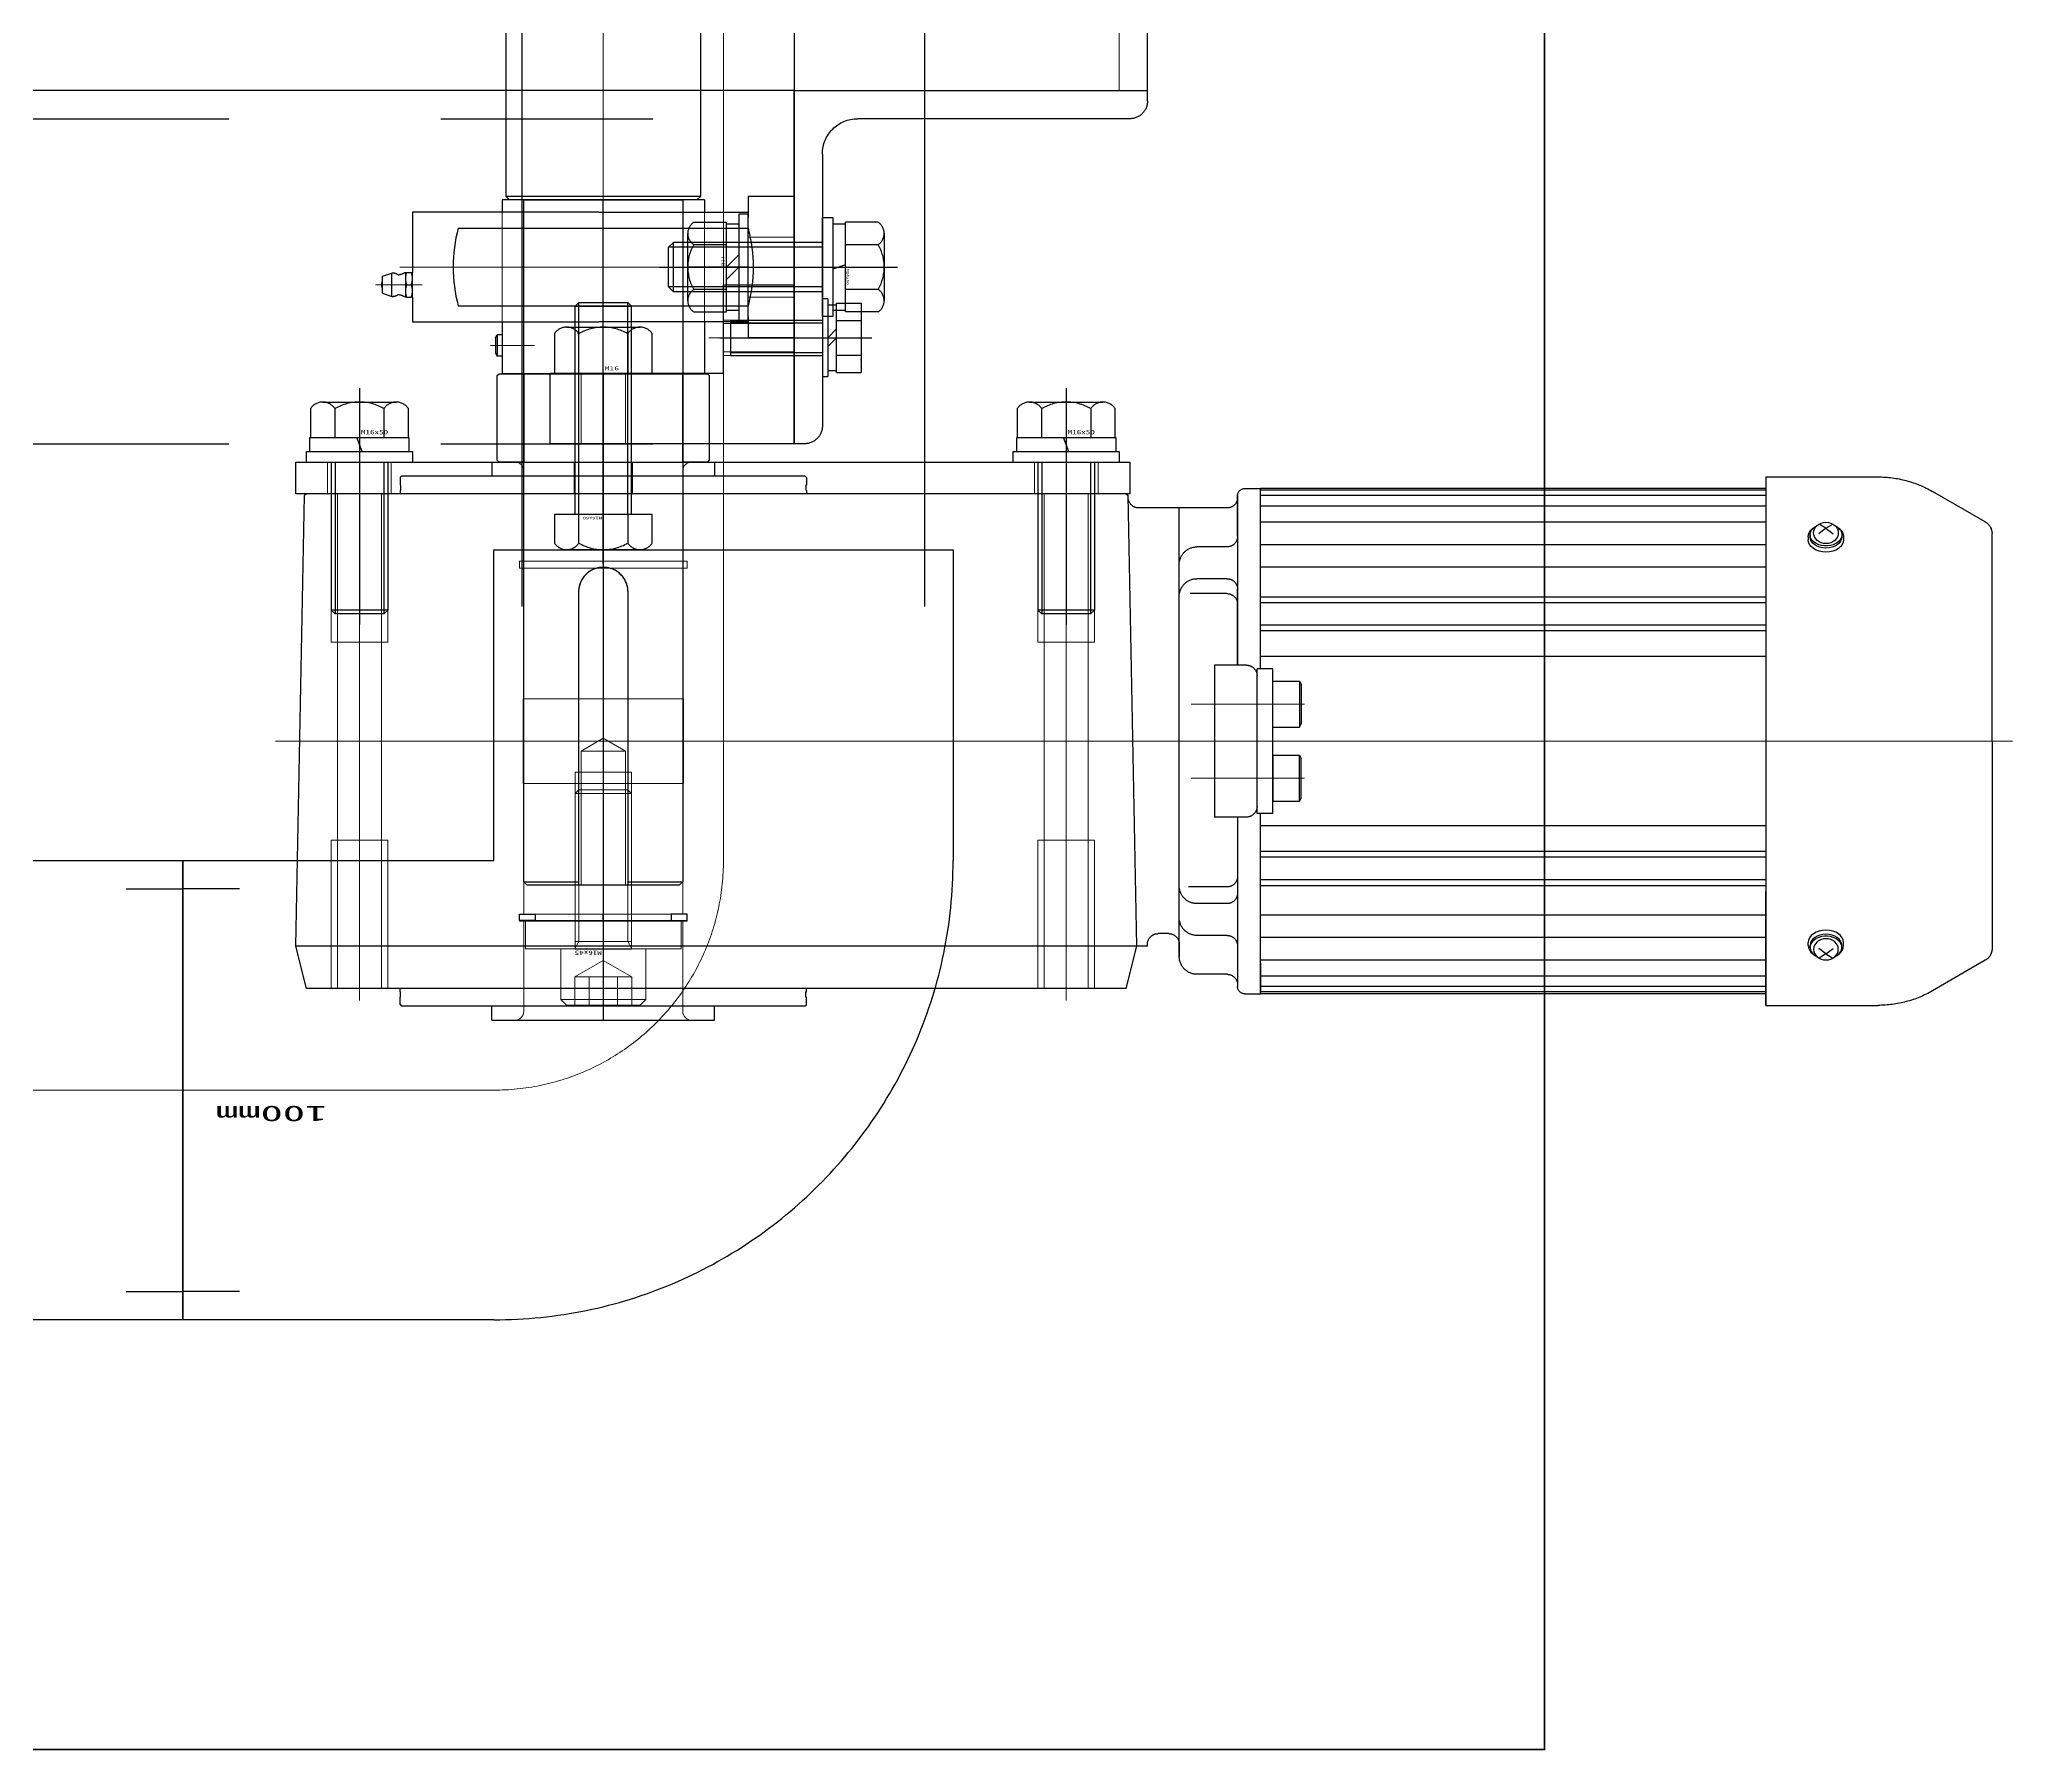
# Model space of a CAD drawing. Units: millimetres at full size. Extents: x -18456 to 18937, y -12290 to 13871.
# Drawn here: x 3764 to 5439, y 815 to 2267 of the extents above; entities that cross this region are included whole.
import ezdxf
from ezdxf.enums import TextEntityAlignment as Align

# ---------------------------------------------------------------- set-up
doc = ezdxf.new("R2010")
doc.units = ezdxf.units.MM
doc.header["$LTSCALE"] = 100
doc.linetypes.add('CHAIN2', pattern=[12, 9, -1, 1, -1])
doc.linetypes.add('DOUBLE_CHAIN2', pattern=[12.8, 9, -1, 0.6, -0.6, 0.6, -1])
for name, color, linetype in [('0-2_0', 2, 'Continuous'), ('0-3_06_PHANTOM', 2, 'DOUBLE_CHAIN2'), ('0-6_10_DRAFT', 1, 'Continuous')]:
    doc.layers.add(name, color=color, linetype=linetype)
for name, color, linetype, lineweight in [('0-7_05_CENTER', 2, 'CHAIN2', 18), ('0-8_04_HIDDEN', 7, 'Continuous', 18), ('1-0', 30, 'Continuous', 70)]:
    doc.layers.add(name, color=color, linetype=linetype, lineweight=lineweight)
doc.styles.add('ＭＳ ゴシック', font='')
doc.styles.get('ＭＳ ゴシック').set_extended_font_data('MS Gothic')

# ---------------------------------------------------------------- blocks, each defined once
blk = doc.blocks.new('径違いソケット(TS-RS)-100mm×75mma_1')
at = {"layer": '0-3_06_PHANTOM'}
for p, q in [((0, -65), (0, 65)), ((84, -65), (84, 65)), ((126, 51), (190, 51)), ((126, 51), (126, -51)), ((190, 51), (190, -51)), ((126, -51), (84, -65)), ((190, -51), (126, -51)), ((84, -65), (0, -65))]:
    blk.add_line(p, q, dxfattribs=at)
blk.add_lwpolyline([(0, 65), (84, 65), (126, 51)], dxfattribs=at)
at = {"layer": '0-6_10_DRAFT'}
for p, q in [((16.06, 57), (0, 57)), ((190, 44.5), (173.94, 44.5)), ((190, -44.5), (173.94, -44.5)), ((16.06, -57), (0, -57))]:
    blk.add_line(p, q, dxfattribs=at)
at = {"layer": '0-7_05_CENTER'}
blk.add_line((190, 0), (0, 0), dxfattribs=at)
at = {"layer": '0-6_10_DRAFT', "style": 'ＭＳ ゴシック', "width": 2}
blk.add_text('100x75mm', height=4.399, dxfattribs=at).set_placement((134.59, 4.28), align=Align.BOTTOM_LEFT)
blk = doc.blocks.new('エルボ(TS-L)-100mma_1')
at = {"layer": '0-3_06_PHANTOM'}
for p, q in [((-88, 65), (0, 65)), ((0, 65), (0, -65)), ((0, -65), (-88, -65)), ((-88, -65), (-88, -153))]:
    blk.add_line(p, q, dxfattribs=at)
blk.add_lwpolyline([(-88, -153), (-218, -153), (-218, -65)], dxfattribs=at)
blk.add_arc((-88, -65), 130, 90, 180, dxfattribs=at)
at = {"layer": '0-6_10_DRAFT'}
for p, q in [((-16.06, 57), (0, 57)), ((-16.06, -57), (0, -57)), ((-210, -136.94), (-210, -153)), ((-96, -136.94), (-96, -153))]:
    blk.add_line(p, q, dxfattribs=at)
at = {"layer": '0-7_05_CENTER'}
for p, q in [((0, 0), (-88, 0)), ((-153, -153), (-153, -65))]:
    blk.add_line(p, q, dxfattribs=at)
blk.add_arc((-88, -65), 65, 90, 180, dxfattribs=at)
at = {"layer": '0-6_10_DRAFT', "style": 'ＭＳ ゴシック', "width": 2.1}
blk.add_text('100mm', height=4.399, dxfattribs=at).set_placement((-40.88, 3.17), align=Align.BOTTOM_LEFT)
blk = doc.blocks.new('A$C3C656437_1_1')
at = {"layer": '0-3_06_PHANTOM', "color": 7}
for p, q in [((-50, 452), (314, 452)), ((-50, 338), (314, 338))]:
    blk.add_line(p, q, dxfattribs=at)
at = {"layer": '0-7_05_CENTER'}
for p, q in [((-203, 515), (-203, 1127.19)), ((-50, 395), (314, 395))]:
    blk.add_line(p, q, dxfattribs=at)
at = {"layer": '0-3_06_PHANTOM', "rotation": 90}
for name in ['径違いソケット(TS-RS)-100mm×75mma_1', 'エルボ(TS-L)-100mma_1']:
    blk.add_blockref(name, (-203, 548), dxfattribs=at)
blk = doc.blocks.new('GM-SHYM-RH 0.75kW、1／240b_1_1')
at = {"layer": '0-3_06_PHANTOM'}
for p, q in [((-31.5, 158), (-31.5, 154)), ((31.5, 158), (-31.5, 158)), ((31.5, 158), (31.5, 154)), ((-329, 153.8), (-360.75, 153.8)), ((-329, 153.8), (-329, 4.2)), ((-57.5, 153.6), (-57.1, 154)), ((-57.5, 153.6), (-57.5, 151.5)), ((-57.35, 151.5), (-57.5, 151.5)), ((-57.35, 151.5), (-57.35, 150)), ((-57.1, 154), (57.1, 154)), ((57.5, 153.6), (57.1, 154)), ((57.35, 151.5), (57.5, 151.5)), ((57.35, 151.5), (57.35, 150)), ((57.5, 153.6), (57.5, 151.5)), ((-391.1, 141.04), (-376.15, 149.67)), ((-329, 150.5), (-186, 150.5)), ((-329, 150), (-186, 150)), ((-329, 148.5), (-186, 148.5)), ((-329, 145.5), (-186, 145.5)), ((-186, 99.5), (-186, 150.5)), ((-181.5, 150.5), (-186, 150.5)), ((-179.5, 148), (-179.5, 148.5)), ((-179.5, 148.5), (-179.5, 100.5)), ((-179.5, 137), (-179.5, 148.5)), ((-151, 21), (-148.5, 148.52)), ((-148.53, 147.94), (-148.52, 148.5)), ((-148.01, 149), (-148.52, 148.5)), ((-148.01, 149), (67.66, 149)), ((-57.5, 150), (-57.5, 149)), ((-57.35, 150), (-57.5, 150)), ((57.35, 150), (57.5, 150)), ((57.5, 150), (57.5, 149)), ((57.5, 149), (84.01, 149)), ((84.01, 149), (84.52, 148.5)), ((87, 21), (84.52, 148.5)), ((-349.16, 139.68), (-349.7, 139.22)), ((-348.91, 139.62), (-349.23, 139.1)), ((-348.5, 140.05), (-349.16, 139.68)), ((-348.47, 140.07), (-348.91, 139.62)), ((-347.94, 140.45), (-348.47, 140.07)), ((-347.34, 140.73), (-347.94, 140.45)), ((-346, 139.25), (-347.93, 140.46)), ((-346.68, 140.9), (-347.34, 140.73)), ((-346, 140.95), (-346.68, 140.9)), ((-345.32, 140.9), (-346, 140.95)), ((-346, 139.25), (-344.07, 140.46)), ((-344.66, 140.73), (-345.32, 140.9)), ((-344.06, 140.45), (-344.66, 140.73)), ((-343.53, 140.07), (-344.06, 140.45)), ((-343.09, 139.62), (-343.53, 140.07)), ((-342.84, 139.68), (-343.5, 140.05)), ((-342.77, 139.1), (-343.09, 139.62)), ((-342.3, 139.22), (-342.84, 139.68)), ((-329, 141), (-186, 141)), ((-176.5, 145), (-151.53, 145)), ((-163, 18), (-163, 145)), ((-393, 79), (-393, 137.75)), ((-350.91, 137.49), (-351, 136.84)), ((-351, 136.84), (-351, 136.02)), ((-351, 136.02), (-350.9, 135.33)), ((-350.66, 138.12), (-350.91, 137.49)), ((-350.9, 135.33), (-350.62, 134.67)), ((-350.25, 138.7), (-350.66, 138.12)), ((-350.62, 134.67), (-350.16, 134.06)), ((-350.39, 138.12), (-350.5, 137.52)), ((-350.5, 137.52), (-350.45, 136.92)), ((-350.5, 137.41), (-350.5, 136.84)), ((-350.5, 136.84), (-350.41, 136.22)), ((-350.45, 136.92), (-350.24, 136.34)), ((-350.41, 136.22), (-350.16, 135.62)), ((-350.12, 138.69), (-350.39, 138.12)), ((-349.69, 139.22), (-350.25, 138.7)), ((-350.24, 136.34), (-349.88, 135.8)), ((-350.16, 135.62), (-349.74, 135.07)), ((-350.16, 134.06), (-349.54, 133.52)), ((-349.7, 139.22), (-350.12, 138.69)), ((-349.88, 135.8), (-349.38, 135.31)), ((-349.74, 135.07), (-349.18, 134.59)), ((-349.43, 138.53), (-349.5, 137.94)), ((-349.5, 137.94), (-349.43, 137.36)), ((-349.23, 139.1), (-349.43, 138.53)), ((-349.43, 137.36), (-349.23, 136.79)), ((-349.38, 135.31), (-348.77, 134.9)), ((-349.23, 136.79), (-348.91, 136.27)), ((-349.18, 134.59), (-348.5, 134.2)), ((-348.91, 136.27), (-348.47, 135.81)), ((-348.77, 134.9), (-348.05, 134.57)), ((-348.5, 134.2), (-347.72, 133.9)), ((-348.47, 135.81), (-347.94, 135.44)), ((-348.05, 134.57), (-347.26, 134.35)), ((-346, 139.25), (-348, 137.67)), ((-347.94, 135.44), (-347.34, 135.16)), ((-347.34, 135.16), (-346.68, 134.99)), ((-347.26, 134.35), (-346.42, 134.24)), ((-346.68, 134.99), (-346, 134.93)), ((-346.42, 134.24), (-345.58, 134.24)), ((-346, 139.25), (-344, 137.67)), ((-346, 134.93), (-345.32, 134.99)), ((-345.58, 134.24), (-344.74, 134.35)), ((-345.32, 134.99), (-344.66, 135.16)), ((-344.74, 134.35), (-343.95, 134.57)), ((-344.66, 135.16), (-344.06, 135.44)), ((-344.28, 133.9), (-343.5, 134.2)), ((-344.06, 135.44), (-343.53, 135.81)), ((-343.95, 134.57), (-343.23, 134.9)), ((-343.53, 135.81), (-343.09, 136.27)), ((-343.5, 134.2), (-342.82, 134.59)), ((-343.23, 134.9), (-342.62, 135.31)), ((-343.09, 136.27), (-342.77, 136.79)), ((-342.82, 134.59), (-342.26, 135.07)), ((-342.57, 138.53), (-342.77, 139.1)), ((-342.77, 136.79), (-342.57, 137.36)), ((-342.62, 135.31), (-342.12, 135.8)), ((-342.5, 137.94), (-342.57, 138.53)), ((-342.57, 137.36), (-342.5, 137.94)), ((-342.46, 133.52), (-341.84, 134.06)), ((-341.75, 138.7), (-342.31, 139.22)), ((-341.88, 138.69), (-342.3, 139.22)), ((-342.26, 135.07), (-341.84, 135.62)), ((-342.12, 135.8), (-341.76, 136.34)), ((-341.61, 138.12), (-341.88, 138.69)), ((-341.84, 135.62), (-341.59, 136.22)), ((-341.84, 134.06), (-341.38, 134.67)), ((-341.76, 136.34), (-341.55, 136.92)), ((-341.34, 138.12), (-341.75, 138.7)), ((-341.5, 137.52), (-341.61, 138.12)), ((-341.59, 136.22), (-341.5, 136.84)), ((-341.55, 136.92), (-341.5, 137.52)), ((-341.5, 137.41), (-341.5, 136.84)), ((-341.38, 134.67), (-341.1, 135.33)), ((-341.09, 137.49), (-341.34, 138.12)), ((-341.1, 135.33), (-341, 136.02)), ((-341, 136.84), (-341.09, 137.49)), ((-341, 136.84), (-341, 136.02)), ((-329, 134.59), (-186, 134.59)), ((-349.54, 133.52), (-348.78, 133.09)), ((-348.78, 133.09), (-347.91, 132.76)), ((-347.91, 132.76), (-346.98, 132.56)), ((-347.72, 133.9), (-346.88, 133.72)), ((-346.98, 132.56), (-346, 132.49)), ((-346.88, 133.72), (-346, 133.66)), ((-346, 133.66), (-345.12, 133.72)), ((-346, 132.49), (-345.02, 132.56)), ((-345.12, 133.72), (-344.28, 133.9)), ((-345.02, 132.56), (-344.09, 132.76)), ((-344.09, 132.76), (-343.22, 133.09)), ((-343.22, 133.09), (-342.46, 133.52)), ((-176.5, 134), (-168, 134)), ((-329, 128.22), (-186, 128.22)), ((-249.55, 128.22), (-186, 128.22)), ((-176.5, 124.99), (-168, 124.99)), ((-186, 119.85), (-329, 119.85)), ((-186, 118.2), (-329, 118.2)), ((-186, 119.85), (-249.55, 119.85)), ((-186, 118.2), (-249.55, 118.2)), ((-179.5, 100.5), (-179.5, 121.99)), ((-176.5, 120.75), (-166.09, 120.75)), ((-329, 111.84), (-186, 111.84)), ((-249.62, 111.84), (-186, 111.84)), ((-329, 110.21), (-186, 110.21)), ((-249.55, 110.21), (-186, 110.21)), ((-329, 103), (-186, 103)), ((-249.55, 103), (-186, 103)), ((-197, 96), (-197.5, 95.13)), ((-197.5, 95.13), (-197.5, 83.87)), ((-189.5, 96), (-197, 96)), ((-197, 96), (-197, 83)), ((-189.5, 99.5), (-185, 99.5)), ((-189.5, 58.5), (-189.5, 99.5)), ((-189.5, 83), (-189.5, 96)), ((-185, 58.5), (-185, 99.5)), ((-182, 100.5), (-173, 100.5)), ((-173, 100.5), (-173, 57.5)), ((-197, 83), (-197.5, 83.87)), ((-393, 79), (-393, 20.25)), ((-189.5, 83), (-197, 83)), ((-197, 75), (-197.5, 74.13)), ((-197.5, 62.87), (-197.5, 74.13)), ((-189.5, 75), (-197, 75)), ((-197, 62), (-197, 75)), ((-189.5, 75), (-189.5, 62)), ((-197, 62), (-197.5, 62.87)), ((-189.5, 62), (-197, 62)), ((-189.5, 58.5), (-185, 58.5)), ((-186, 7.5), (-186, 58.5)), ((-182, 57.5), (-173, 57.5)), ((-179.5, 57.5), (-179.5, 10)), ((-179.5, 57.5), (-179.5, 36.01)), ((-329, 55), (-186, 55)), ((-329, 47.79), (-186, 47.79)), ((-329, 46.16), (-186, 46.16)), ((-186, 39.8), (-329, 39.8)), ((-186, 38.15), (-329, 38.15)), ((-329, 4.2), (-329, 36.4)), ((-176.5, 37.73), (-165.57, 37.73)), ((-329, 29.78), (-186, 29.78)), ((-176.5, 33.01), (-168, 33.01)), ((-351, 21.98), (-350.9, 22.67)), ((-350.9, 22.67), (-350.62, 23.33)), ((-350.62, 23.33), (-350.16, 23.94)), ((-350.41, 21.78), (-350.16, 22.38)), ((-350.16, 23.94), (-349.54, 24.48)), ((-350.16, 22.38), (-349.74, 22.93)), ((-349.88, 22.2), (-349.38, 22.69)), ((-349.74, 22.93), (-349.18, 23.41)), ((-349.54, 24.48), (-348.78, 24.91)), ((-349.38, 22.69), (-348.77, 23.1)), ((-349.18, 23.41), (-348.5, 23.8)), ((-348.78, 24.91), (-347.91, 25.24)), ((-348.77, 23.1), (-348.05, 23.43)), ((-348.5, 23.8), (-347.72, 24.1)), ((-348.47, 22.19), (-347.94, 22.56)), ((-348.05, 23.43), (-347.26, 23.65)), ((-347.94, 22.56), (-347.34, 22.84)), ((-347.91, 25.24), (-346.98, 25.44)), ((-347.72, 24.1), (-346.88, 24.28)), ((-347.34, 22.84), (-346.68, 23.01)), ((-347.26, 23.65), (-346.42, 23.76)), ((-346.98, 25.44), (-346, 25.51)), ((-346.88, 24.28), (-346, 24.34)), ((-346.68, 23.01), (-346, 23.07)), ((-346.42, 23.76), (-345.58, 23.76)), ((-346, 25.51), (-345.02, 25.44)), ((-346, 24.34), (-345.12, 24.28)), ((-346, 23.07), (-345.32, 23.01)), ((-345.58, 23.76), (-344.74, 23.65)), ((-345.32, 23.01), (-344.66, 22.84)), ((-345.12, 24.28), (-344.28, 24.1)), ((-345.02, 25.44), (-344.09, 25.24)), ((-344.74, 23.65), (-343.95, 23.43)), ((-344.66, 22.84), (-344.06, 22.56)), ((-344.28, 24.1), (-343.5, 23.8)), ((-344.09, 25.24), (-343.22, 24.91)), ((-344.06, 22.56), (-343.53, 22.19)), ((-343.95, 23.43), (-343.23, 23.1)), ((-343.5, 23.8), (-342.82, 23.41)), ((-343.23, 23.1), (-342.62, 22.69)), ((-343.22, 24.91), (-342.46, 24.48)), ((-342.82, 23.41), (-342.26, 22.93)), ((-342.62, 22.69), (-342.12, 22.2)), ((-342.46, 24.48), (-341.84, 23.94)), ((-342.26, 22.93), (-341.84, 22.38)), ((-341.84, 23.94), (-341.38, 23.33)), ((-341.84, 22.38), (-341.59, 21.78)), ((-341.38, 23.33), (-341.1, 22.67)), ((-341.1, 22.67), (-341, 21.98)), ((-329, 23.41), (-186, 23.41)), ((-176.5, 24), (-168, 24)), ((-160, 24.5), (-156.98, 24.5)), ((-391.1, 16.96), (-376.15, 8.33)), ((-351, 21.16), (-351, 21.98)), ((-350.91, 20.51), (-351, 21.16)), ((-350.66, 19.88), (-350.91, 20.51)), ((-350.25, 19.3), (-350.66, 19.88)), ((-350.5, 21.16), (-350.41, 21.78)), ((-350.5, 20.59), (-350.5, 21.16)), ((-350.5, 20.48), (-350.45, 21.08)), ((-350.39, 19.88), (-350.5, 20.48)), ((-350.45, 21.08), (-350.24, 21.66)), ((-350.12, 19.31), (-350.39, 19.88)), ((-349.69, 18.78), (-350.25, 19.3)), ((-350.24, 21.66), (-349.88, 22.2)), ((-349.7, 18.78), (-350.12, 19.31)), ((-349.16, 18.32), (-349.7, 18.78)), ((-349.5, 20.06), (-349.43, 20.64)), ((-349.43, 19.47), (-349.5, 20.06)), ((-349.43, 20.64), (-349.23, 21.21)), ((-349.23, 18.9), (-349.43, 19.47)), ((-349.23, 21.21), (-348.91, 21.73)), ((-348.91, 18.38), (-349.23, 18.9)), ((-348.5, 17.95), (-349.16, 18.32)), ((-348.91, 21.73), (-348.47, 22.19)), ((-348.47, 17.93), (-348.91, 18.38)), ((-347.94, 17.55), (-348.47, 17.93)), ((-346, 18.75), (-348, 20.33)), ((-347.34, 17.27), (-347.94, 17.55)), ((-346, 18.75), (-347.93, 17.54)), ((-346.68, 17.1), (-347.34, 17.27)), ((-346, 17.05), (-346.68, 17.1)), ((-346, 18.75), (-344, 20.33)), ((-346, 18.75), (-344.07, 17.54)), ((-345.32, 17.1), (-346, 17.05)), ((-344.66, 17.27), (-345.32, 17.1)), ((-344.06, 17.55), (-344.66, 17.27)), ((-343.53, 17.93), (-344.06, 17.55)), ((-343.53, 22.19), (-343.09, 21.73)), ((-343.09, 18.38), (-343.53, 17.93)), ((-342.84, 18.32), (-343.5, 17.95)), ((-343.09, 21.73), (-342.77, 21.21)), ((-342.77, 18.9), (-343.09, 18.38)), ((-342.3, 18.78), (-342.84, 18.32)), ((-342.77, 21.21), (-342.57, 20.64)), ((-342.57, 19.47), (-342.77, 18.9)), ((-342.57, 20.64), (-342.5, 20.06)), ((-342.5, 20.06), (-342.57, 19.47)), ((-341.75, 19.3), (-342.31, 18.78)), ((-341.88, 19.31), (-342.3, 18.78)), ((-342.12, 22.2), (-341.76, 21.66)), ((-341.61, 19.88), (-341.88, 19.31)), ((-341.76, 21.66), (-341.55, 21.08)), ((-341.34, 19.88), (-341.75, 19.3)), ((-341.5, 20.48), (-341.61, 19.88)), ((-341.59, 21.78), (-341.5, 21.16)), ((-341.55, 21.08), (-341.5, 20.48)), ((-341.5, 20.59), (-341.5, 21.16)), ((-341.09, 20.51), (-341.34, 19.88)), ((-341, 21.16), (-341.09, 20.51)), ((-341, 21.16), (-341, 21.98)), ((-329, 17), (-186, 17)), ((-179.5, 21), (-179.5, 9.5)), ((-163, 21.5), (-163, 18)), ((-154.02, 21), (87, 21)), ((-153.99, 21), (-153.98, 21.44)), ((-148.01, 9), (-151, 21)), ((84.01, 9), (87, 21)), ((-329, 12.5), (-186, 12.5)), ((-186, 16.25), (-186, 7.5)), ((-176.5, 13), (-168, 13)), ((-329, 9.5), (-186, 9.5)), ((-329, 8), (-186, 8)), ((-329, 7.5), (-186, 7.5)), ((-181.5, 7.5), (-186, 7.5)), ((-179.5, 10), (-179.5, 9.5)), ((-148.01, 9), (67.66, 9)), ((-57.5, 8), (-57.5, 9)), ((-57.5, 8), (-57.5, 9)), ((-57.35, 8), (-57.5, 8)), ((-57.35, 8), (-57.5, 8)), ((-57.35, 6.5), (-57.5, 6.5)), ((-57.5, 4.4), (-57.5, 6.5)), ((-57.35, 6.5), (-57.5, 6.5)), ((-57.5, 4.4), (-57.5, 6.5)), ((-57.35, 6.5), (-57.35, 8)), ((-57.35, 6.5), (-57.35, 8)), ((57.35, 8), (57.5, 8)), ((57.35, 6.5), (57.35, 8)), ((57.35, 8), (57.5, 8)), ((57.35, 6.5), (57.35, 8)), ((57.35, 6.5), (57.5, 6.5)), ((57.35, 6.5), (57.5, 6.5)), ((57.5, 9), (84.01, 9)), ((57.5, 8), (57.5, 9)), ((57.5, 9), (84.01, 9)), ((57.5, 8), (57.5, 9)), ((57.5, 4.4), (57.5, 6.5)), ((57.5, 4.4), (57.5, 6.5)), ((-329, 4.2), (-360.75, 4.2)), ((-57.5, 4.4), (-57.1, 4)), ((-57.1, 4), (57.1, 4)), ((31.5, 0), (31.5, 4)), ((57.5, 4.4), (57.1, 4)), ((57.5, 4.4), (57.1, 4))]:
    blk.add_line(p, q, dxfattribs=at)
for points in [[(-57.5, 4.4), (-57.1, 4), (57.1, 4)], [(31.5, 0), (-31.5, 0), (-31.5, 4)]]:
    blk.add_lwpolyline(points, dxfattribs=at)
for centre, radius, start, end in [((-360.75, 123), 30.8, 90, 120), ((-181.5, 148.5), 2, 0, 90), ((-176.5, 148), 3, 180, 270), ((-151.53, 148), 3, 270, 358.8898), ((-389.2, 137.75), 3.8, 120, 180), ((-176.5, 137), 3, 180, 270), ((-168, 129), 5, 9.6148, 90), ((-176.5, 121.99), 3, 90, 180), ((-168, 119.99), 5, 8.086, 90), ((-176.5, 117.75), 3, 90, 180), ((-182, 97.5), 3, 90, 180), ((-182, 60.5), 3, 180, 270), ((-176.5, 40.73), 3, 180, 270), ((-176.5, 36.01), 3, 180, 270), ((-168, 38.01), 5, 270, 351.914), ((-168, 29), 5, 270, 350.3852), ((-176.5, 21), 3, 90, 180), ((-160, 21.5), 3, 90, 180), ((-156.98, 21.5), 3, 358.8898, 90), ((-389.2, 20.25), 3.8, 180, 240), ((-168, 18), 5, 270, 0), ((-176.5, 10), 3, 90, 180), ((-360.75, 35), 30.8, 240, 270), ((-181.5, 9.5), 2, 270, 0)]:
    blk.add_arc(centre, radius, start, end, dxfattribs=at)
at = {"layer": '0-6_10_DRAFT'}
blk.add_line((0, 158), (0, 0), dxfattribs=at)
at = {"layer": '0-7_05_CENTER'}
for p, q in [((-131, 152.38), (-131, 5.62)), ((69, 152.38), (69, 5.62)), ((-198.41, 89.5), (-166.4, 89.5)), ((92.73, 79), (-398.8, 79)), ((-198.43, 68.5), (-166.4, 68.5))]:
    blk.add_line(p, q, dxfattribs=at)
at = {"layer": '0-8_04_HIDDEN', "color": 2}
for p, q in [((-22.5, 155.5), (-22.5, 129.95)), ((22.5, 155.5), (22.5, 129.95)), ((-139, 107), (-139, 149)), ((-137.25, 9), (-137.25, 149)), ((-124.75, 149), (-124.75, 9)), ((-123, 149), (-123, 107)), ((61, 107), (61, 149)), ((62.75, 9), (62.75, 149)), ((75.25, 149), (75.25, 9)), ((77, 149), (77, 107)), ((23.75, 129.95), (23.75, 128)), ((23.75, 128), (-23.75, 128)), ((-22.5, 128), (-22.5, 91)), ((22.5, 128), (22.5, 91)), ((-123, 107), (-139, 107)), ((77, 107), (61, 107)), ((-22.7, 91), (-22.7, 67)), ((22.7, 91), (-22.7, 91)), ((22.7, 91), (22.7, 67)), ((22.7, 67), (-22.7, 67)), ((-22.5, 67), (-22.5, 30)), ((22.5, 67), (22.5, 30)), ((-123, 51), (-139, 51)), ((-139, 51), (-139, 9)), ((-123, 9), (-123, 51)), ((77, 51), (61, 51)), ((61, 51), (61, 9)), ((77, 9), (77, 51)), ((23.75, 30), (-23.75, 30)), ((-22.5, 2.5), (-22.5, 28.05)), ((22.5, 2.5), (22.5, 28.05)), ((23.75, 28.05), (23.75, 30))]:
    blk.add_line(p, q, dxfattribs=at)
for points in [[(23.75, 129.95), (-23.75, 129.95), (-23.75, 128)], [(23.75, 28.05), (-23.75, 28.05), (-23.75, 30)]]:
    blk.add_lwpolyline(points, dxfattribs=at)
for centre, start, end in [((-25, 155.5), 0, 90), ((25, 155.5), 90, 180), ((-25, 2.5), 270, 0), ((25, 2.5), 180, 270)]:
    blk.add_arc(centre, 2.5, start, end, dxfattribs=at)
blk = doc.blocks.new('A$C31CB0566_1_1')
at = {"layer": '0-8_04_HIDDEN', "linetype": 'CHAIN2'}
blk.add_line((0, 19), (0, -48), dxfattribs=at)
at = {"layer": '0-8_04_HIDDEN'}
for p, q in [((-12, 14.4), (-10.4, 16)), ((-12, 14.4), (-12, 0)), ((12, 14.4), (-12, 14.4)), ((10.4, 16), (-10.4, 16)), ((-8.08, 16), (-8.08, 8)), ((-4.04, 16), (-4.04, 8)), ((4.04, 16), (4.04, 8)), ((8.08, 16), (8.08, 8)), ((12, 14.4), (10.4, 16)), ((12, 14.4), (12, 0)), ((-8.08, 8), (0, 3.33)), ((8.08, 8), (-8.08, 8)), ((8.08, 8), (0, 3.33)), ((12, 0), (-12, 0)), ((-8, 0), (-8, -43.92)), ((8, 0), (8, -43.92)), ((-6.92, -2), (-8, -0.13)), ((8, -2), (-8, -2)), ((-6.92, -2), (-6.92, -45)), ((6.92, -2), (8, -0.13)), ((6.92, -2), (6.92, -45)), ((-8, -6), (-8, -6))]:
    blk.add_line(p, q, dxfattribs=at)
for points in [[(8, -43.92), (-8, -43.92), (-6.92, -45)], [(8, -43.92), (6.92, -45), (-6.92, -45)]]:
    blk.add_lwpolyline(points, dxfattribs=at)
at = {"layer": '0-6_10_DRAFT', "style": 'ＭＳ ゴシック', "width": 1.5}
blk.add_text('M16x45', height=1.257, dxfattribs=at).set_placement((0.41, 0.18), align=Align.BOTTOM_LEFT)
blk = doc.blocks.new('FWSSS-D44-V16.0-T8.0a_1_1')
at = {"layer": '0-6_10_DRAFT'}
for p, q in [((-8, 8), (-8, -8)), ((0, 8), (0, -8)), ((0, 0), (-8, 0))]:
    blk.add_line(p, q, dxfattribs=at)
at = {"layer": '0-8_04_HIDDEN', "color": 2}
for points in [[(0, 22), (-8, 22), (-8, 8), (0, 8)], [(0, -22), (-8, -22), (-8, -8), (0, -8)]]:
    blk.add_lwpolyline(points, close=True, dxfattribs=at)
blk = doc.blocks.new('A$C201C6D48_1_1')
at = {"layer": '0-3_06_PHANTOM'}
for points in [[(-1.75, 23.75), (0, 23.75), (0, 19.25), (-1.75, 19.25)], [(-1.75, -23.75), (0, -23.75), (0, -19.25), (-1.75, -19.25)]]:
    blk.add_lwpolyline(points, close=True, dxfattribs=at)
at = {"layer": '0-6_10_DRAFT'}
blk.add_line((-1.75, 0), (0, 0), dxfattribs=at)
blk = doc.blocks.new('FNCLSS-V45.0-D65-L30.0a_1_1')
at = {"layer": '0-3_06_PHANTOM'}
for points in [[(-24.5, 30), (-0.5, 30), (0, 29.5), (0, 22.5), (-25, 22.5), (-25, 29.5)], [(-25, -22.5), (0, -22.5), (0, -29.5), (-0.5, -30), (-24.5, -30), (-25, -29.5)]]:
    blk.add_lwpolyline(points, close=True, dxfattribs=at)
at = {"layer": '0-6_10_DRAFT'}
for p, q in [((-25, 22.5), (-25, -22.5)), ((0, 22.5), (0, -22.5)), ((0, 0), (-25, 0))]:
    blk.add_line(p, q, dxfattribs=at)
blk = doc.blocks.new('A$C16A070BD_1_1')
at = {"layer": '0-3_06_PHANTOM', "color": 7}
blk.add_lwpolyline([(-18, 0), (218, 0), (218, 9), (-18, 9)], close=True, dxfattribs=at)
at = {"layer": '0-7_05_CENTER'}
for p, q in [((0, -6.21), (0, 15.35)), ((131, -6.21), (131, 15.35)), ((200, -6.21), (200, 15.35))]:
    blk.add_line(p, q, dxfattribs=at)
at = {"layer": '0-8_04_HIDDEN'}
for p, q in [((-9, 0), (-9, 9)), ((9, 0), (9, 9)), ((122.75, 0), (122.75, 9)), ((139.25, 0), (139.25, 9)), ((191, 0), (191, 9)), ((209, 0), (209, 9))]:
    blk.add_line(p, q, dxfattribs=at)
blk = doc.blocks.new('A$C62A83430_1_1')
at = {"layer": '0-3_06_PHANTOM', "color": 7}
for p, q in [((-7, 13.85), (-15.14, 13.85)), ((-7, 14), (-3, 14)), ((-7, -14), (-7, 14)), ((-3, 15), (0, 15)), ((-3, -15), (-3, 15)), ((0, -15), (0, 15)), ((-17, -10.39), (-17, 10.39)), ((-15.14, 6.93), (-7, 6.93)), ((0, 8), (41.92, 8)), ((0, 6.92), (43, 6.92)), ((-3, 0.73), (-7, -0.73)), ((-7, -6.92), (-15.14, -6.92)), ((0, -6.92), (43, -6.92)), ((0, -8), (41.92, -8)), ((-15.14, -13.85), (-7, -13.85)), ((-3, -14), (-7, -14)), ((0, -15), (-3, -15))]:
    blk.add_line(p, q, dxfattribs=at)
at = {"layer": '0-3_06_PHANTOM', "color": 7, "linetype": 'CHAIN2'}
blk.add_line((-20.91, 0), (46, 0), dxfattribs=at)
at = {"layer": '0-3_06_PHANTOM', "color": 7}
for points in [[(41.92, 8), (43, 6.92), (43, -6.92)], [(41.92, 8), (41.92, -8), (43, -6.92)]]:
    blk.add_lwpolyline(points, dxfattribs=at)
for centre, radius, start, end in [((-12.84, 10.39), 4.16, 123.626, 236.374), ((-3.15, 0), 13.85, 150, 210), ((-12.84, -10.39), 4.16, 123.626, 236.374)]:
    blk.add_arc(centre, radius, start, end, dxfattribs=at)
at = {"layer": '0-6_10_DRAFT', "style": 'ＭＳ ゴシック', "width": 1.5}
blk.add_text('M16x50', height=1.257, rotation=90, dxfattribs=at).set_placement((-7.48, 0.41), align=Align.BOTTOM_LEFT)
blk = doc.blocks.new('A$C7E374867_1_1')
at = {"layer": '0-3_06_PHANTOM', "color": 7, "linetype": 'CHAIN2'}
blk.add_line((0, -29), (0, 14), dxfattribs=at)
at = {"layer": '0-3_06_PHANTOM', "color": 7}
for p, q in [((-9.81, 11), (9.81, 11)), ((-9.81, 4), (-9.81, 11)), ((-4.91, 4), (-4.91, 11)), ((4.91, 4), (4.91, 11)), ((9.81, 4), (9.81, 11)), ((-11, 1.5), (11, 1.5)), ((-11, 1.5), (-11, 0)), ((-11, 0), (11, 0)), ((9.81, 4), (-9.81, 4)), ((-9.25, 4), (-9.25, 1.5)), ((0, 1.5), (-2.5, 4)), ((0, 4), (2.5, 1.5)), ((9.25, 1.5), (9.25, 4)), ((11, 0), (11, 1.5))]:
    blk.add_line(p, q, dxfattribs=at)
at = {"layer": '0-3_06_PHANTOM', "color": 7, "linetype": 'Continuous'}
for p, q in [((-5, -26), (-5, 0)), ((-4.19, -26), (-4.19, 0)), ((4.19, -26), (4.19, 0)), ((5, -26), (5, 0)), ((-5, -26), (5, -26))]:
    blk.add_line(p, q, dxfattribs=at)
at = {"layer": '0-6_10_DRAFT', "style": 'ＭＳ ゴシック', "width": 1.8}
blk.add_text('BT-M10x30L,SW,PW', height=0.2199, dxfattribs=at).set_placement((5.05, 10.66), align=Align.BOTTOM_LEFT)
blk = doc.blocks.new('A$C7D6C225B_1_1')
at = {"layer": '0-3_06_PHANTOM', "color": 7}
for points in [[(45, -54), (0, -54), (0, 15), (20, 15), (20, -34)], [(20, -34), (45, -34), (45, -54)]]:
    blk.add_lwpolyline(points, dxfattribs=at)
at = {"layer": '0-7_05_CENTER'}
for p, q in [((-4.6, 0), (24.59, 0)), ((30, -58.09), (30, -29.91))]:
    blk.add_line(p, q, dxfattribs=at)
at = {"layer": '0-8_04_HIDDEN'}
for p, q in [((20, 8), (0, 8)), ((0, 6.25), (20, 6.25)), ((20, -6.25), (0, -6.25)), ((0, -8), (20, -8)), ((25, -54), (25, -34)), ((26, -54), (26, -34)), ((34, -54), (34, -34)), ((35, -54), (35, -34))]:
    blk.add_line(p, q, dxfattribs=at)
blk = doc.blocks.new('M16Nu_1_1')
at = {"layer": '0-3_06_PHANTOM', "color": 7}
for p, q in [((-10.39, 13), (10.39, 13)), ((-13.85, 11.14), (-13.85, 0)), ((-6.92, 0), (-6.92, 11.14)), ((6.93, 11.14), (6.93, 0)), ((13.85, 0), (13.85, 11.14)), ((-13.85, 0), (13.85, 0))]:
    blk.add_line(p, q, dxfattribs=at)
at = {"layer": '0-3_06_PHANTOM', "color": 7, "linetype": 'CHAIN2'}
blk.add_line((0, 0), (0, 13), dxfattribs=at)
at = {"layer": '0-3_06_PHANTOM', "color": 7}
for centre, radius, start, end in [((-10.39, 8.84), 4.16, 33.626, 146.374), ((0, -0.85), 13.85, 60, 120), ((10.39, 8.84), 4.16, 33.626, 146.374)]:
    blk.add_arc(centre, radius, start, end, dxfattribs=at)
at = {"layer": '0-6_10_DRAFT', "style": 'ＭＳ ゴシック', "width": 1.8}
blk.add_text('M16', height=1.1, dxfattribs=at).set_placement((0.41, 0.45), align=Align.BOTTOM_LEFT)
blk = doc.blocks.new('A$C7FD24E4C_1')
at = {"layer": '0-3_06_PHANTOM', "color": 7, "linetype": 'CHAIN2'}
blk.add_line((0, 13.91), (0, -63), dxfattribs=at)
at = {"layer": '0-3_06_PHANTOM', "color": 7}
for p, q in [((-13.85, 8.14), (-13.85, 0)), ((-10.39, 10), (10.39, 10)), ((-6.92, 0), (-6.92, 8.14)), ((6.93, 8.14), (6.93, 0)), ((13.85, 0), (13.85, 8.14)), ((-13.85, 0), (13.85, 0)), ((-8, 0), (-8, -58.92)), ((-6.92, 0), (-6.92, -60)), ((6.92, 0), (6.92, -60)), ((8, 0), (8, -58.92))]:
    blk.add_line(p, q, dxfattribs=at)
for points in [[(8, -58.92), (-8, -58.92), (-6.92, -60)], [(8, -58.92), (6.92, -60), (-6.92, -60)]]:
    blk.add_lwpolyline(points, dxfattribs=at)
for centre, radius, start, end in [((-10.39, 5.84), 4.16, 33.626, 146.374), ((0, -3.85), 13.85, 60, 120), ((10.39, 5.84), 4.16, 33.626, 146.374)]:
    blk.add_arc(centre, radius, start, end, dxfattribs=at)
at = {"layer": '0-6_10_DRAFT', "style": 'ＭＳ ゴシック', "width": 1.8}
blk.add_text('M16x60', height=0.733, dxfattribs=at).set_placement((0.41, 0.48), align=Align.BOTTOM_LEFT)
blk = doc.blocks.new('A$C4E792B42_1_1')
at = {"layer": '0-3_06_PHANTOM', "xscale": -1}
for name, p, rotation in [('A$C7D6C225B_1_1', (-69, 14.2), 270), ('A$C7FD24E4C_1', (-69, -5.8), 180), ('A$C7E374867_1_1', (-131, 44.2), 90), ('A$C62A83430_1_1', (-200, 9), 90), ('A$C62A83430_1_1', (0, 9), 90)]:
    blk.add_blockref(name, p, dxfattribs=dict(at, rotation=rotation))
blk.add_blockref('M16Nu_1_1', (-69, 34.2), dxfattribs=at)
at = {"layer": '0-3_06_PHANTOM'}
blk.add_blockref('A$C16A070BD_1_1', (-200, 0), dxfattribs=at)
blk = doc.blocks.new('A$C4E513AF4_1_1')
at = {"layer": '0-3_06_PHANTOM', "color": 7}
for p, q in [((-9.52, 17.5), (9.52, 17.5)), ((-12.7, 15.8), (-12.7, 6.5)), ((-6.35, 6.5), (-6.35, 15.8)), ((6.35, 15.8), (6.35, 6.5)), ((12.7, 15.8), (12.7, 6.5)), ((12.7, 6.5), (-12.7, 6.5)), ((-12.25, 3), (-12.25, 6.5)), ((-0.64, 6.5), (0.64, 3)), ((12.25, 6.5), (12.25, 3)), ((-14, 0), (-14, 3)), ((-14, 3), (14, 3)), ((14, 0), (-14, 0)), ((-5.6, 0), (-5.6, -43.5)), ((5.6, 0), (5.6, -43.5)), ((14, 3), (14, 0)), ((7, -42.1), (-7, -42.1)), ((5.6, -43.5), (-5.6, -43.5))]:
    blk.add_line(p, q, dxfattribs=at)
at = {"layer": '0-3_06_PHANTOM', "color": 7, "linetype": 'CHAIN2'}
blk.add_line((0, -46.09), (0, 21.25), dxfattribs=at)
at = {"layer": '0-3_06_PHANTOM', "color": 7}
for points in [[(-7, 0), (-7, -42.1), (-5.6, -43.5)], [(7, 0), (7, -42.1), (5.6, -43.5)]]:
    blk.add_lwpolyline(points, dxfattribs=at)
for centre, radius, start, end in [((-9.52, 13.69), 3.81, 33.626, 146.374), ((0, 4.8), 12.7, 60, 120), ((9.52, 13.69), 3.81, 33.626, 146.374)]:
    blk.add_arc(centre, radius, start, end, dxfattribs=at)
at = {"layer": '0-6_10_DRAFT', "style": 'ＭＳ ゴシック', "width": 1.5}
blk.add_text('M14x50', height=0.733, dxfattribs=at).set_placement((0.53, 6.6), align=Align.BOTTOM_LEFT)
blk = doc.blocks.new('M14Nza_1_1')
at = {"layer": '0-3_06_PHANTOM', "color": 7}
for p, q in [((-9.52, 17.1), (9.52, 17.1)), ((-12.7, 15.4), (-12.7, 6.1)), ((-6.35, 6.1), (-6.35, 15.4)), ((6.35, 15.4), (6.35, 6.1)), ((12.7, 15.4), (12.7, 6.1)), ((-12.7, 6.1), (12.7, 6.1)), ((-12.25, 2.6), (-12.25, 6.1)), ((-3.5, 6.1), (0, 2.6)), ((0, 6.1), (3.5, 2.6)), ((12.25, 6.1), (12.25, 2.6))]:
    blk.add_line(p, q, dxfattribs=at)
at = {"layer": '0-3_06_PHANTOM', "color": 7, "linetype": 'CHAIN2'}
blk.add_line((0, 0), (0, 17.1), dxfattribs=at)
at = {"layer": '0-3_06_PHANTOM', "color": 7}
blk.add_lwpolyline([(-15, 0), (15, 0), (15, 2.6), (-15, 2.6)], close=True, dxfattribs=at)
for centre, radius, start, end in [((-9.52, 13.29), 3.81, 33.626, 146.374), ((0, 4.4), 12.7, 60, 120), ((9.52, 13.29), 3.81, 33.626, 146.374)]:
    blk.add_arc(centre, radius, start, end, dxfattribs=at)
at = {"layer": '0-6_10_DRAFT', "style": 'ＭＳ ゴシック', "width": 0.6}
blk.add_text('Ｍ１４', height=1.1, dxfattribs=at).set_placement((0.39, 6.2), align=Align.BOTTOM_LEFT)
blk = doc.blocks.new('A$C0D2E09A6_1_1')
at = {"layer": '0-3_06_PHANTOM', "color": 7}
for p, q in [((-1224, 22.5), (-1224, 7)), ((-1030, -27.5), (-1030, 27.5)), ((-1142, 7), (-1225, 7)), ((-1225, -7), (-1142, -7)), ((-1224, -7), (-1224, -22.5))]:
    blk.add_line(p, q, dxfattribs=at)
blk.add_lwpolyline([(-1031, 22.5), (-1031, -22.5), (-1224, -22.5), (-1225, -21.5), (-1225, 21.5), (-1224, 22.5)], close=True, dxfattribs=at)
blk.add_lwpolyline([(-980, -27.5), (-1030, -27.5), (-1031, -26.5), (-1031, 26.5), (-1030, 27.5), (-980, 27.5)], dxfattribs=at)
blk.add_arc((-1142, 0), 7, 270, 90, dxfattribs=at)
at = {"layer": '0-7_05_CENTER'}
blk.add_line((-1232.35, 0), (1092.61, 0), dxfattribs=at)
at = {"layer": '0-8_04_HIDDEN'}
for p, q in [((-1193, 8), (-1225, 8)), ((-1225, 6.25), (-1187, 6.25)), ((-1193, -8), (-1193, 8)), ((-1187, 6.25), (-1183.39, 0)), ((-1183.39, 0), (-1187, -6.25)), ((-1225, -8), (-1193, -8))]:
    blk.add_line(p, q, dxfattribs=at)
blk.add_lwpolyline([(-1187, 6.25), (-1187, -6.25), (-1225, -6.25)], dxfattribs=at)
blk = doc.blocks.new('MUCP209b_1_1')
at = {"layer": '0-3_06_PHANTOM'}
for p, q in [((-7.4, 116.5), (-8.3, 113.8)), ((-8.3, 113.8), (-1.7, 113.8)), ((-7.4, 116.5), (-2.6, 116.5)), ((-2.6, 116.5), (-1.7, 113.8)), ((-15.5, 108), (-15.5, 55.24)), ((-8.5, 108), (-15.5, 108)), ((-6.75, 110), (-8.5, 110)), ((-8.5, 109.69), (-8.5, 108.31)), ((-3.25, 110), (-6.75, 110)), ((-5, 109.69), (-5, 108.31)), ((-1.5, 110), (-3.25, 110)), ((-1.5, 109.69), (-1.5, 108.31)), ((-24.33, 84.5), (-25.2, 84)), ((-19.2, 84), (-25.2, 84)), ((-25.2, 82.65), (-25.2, 84)), ((-20.07, 84.5), (-24.33, 84.5)), ((-20.07, 84.5), (-19.2, 84)), ((-19.2, 82.65), (-19.2, 84)), ((-30.2, 25.35), (-30.2, 82.65)), ((-15.5, 82.65), (-30.2, 82.65)), ((19, 82.65), (15.5, 82.65)), ((19, 25.35), (19, 82.65)), ((-15.5, 13), (-15.5, 55.24)), ((15.5, 55.24), (15.5, 13)), ((-15.5, 25.35), (-30.2, 25.35)), ((19, 25.35), (15.5, 25.35)), ((-14, 13), (-20, 13)), ((-20, 0), (-20, 13)), ((-14, 13), (14, 13)), ((-14, 0), (-20, 0)), ((-14, 0), (14, 0)), ((20, 0), (14, 0))]:
    blk.add_line(p, q, dxfattribs=at)
for points in [[(-5, 109.69), (-5.12, 109.73), (-5.23, 109.76), (-5.35, 109.79), (-5.46, 109.82), (-5.57, 109.85), (-5.68, 109.88), (-5.79, 109.9), (-5.89, 109.92), (-6, 109.94), (-6.11, 109.96), (-6.21, 109.97), (-6.32, 109.98), (-6.43, 109.99), (-6.53, 109.99), (-6.64, 110), (-6.75, 110), (-6.86, 110), (-6.97, 109.99), (-7.07, 109.99), (-7.18, 109.98), (-7.29, 109.97), (-7.39, 109.96), (-7.5, 109.94), (-7.61, 109.92), (-7.71, 109.9), (-7.82, 109.88), (-7.93, 109.85), (-8.04, 109.82), (-8.15, 109.79), (-8.27, 109.76), (-8.38, 109.73), (-8.5, 109.69)], [(-8.5, 109.69), (-8.5, 109.73), (-8.5, 109.76), (-8.5, 109.79), (-8.5, 109.82), (-8.5, 109.85), (-8.5, 109.88), (-8.5, 109.9), (-8.5, 109.92), (-8.5, 109.94), (-8.5, 109.96), (-8.5, 109.97), (-8.5, 109.98), (-8.5, 109.99), (-8.5, 109.99), (-8.5, 110), (-8.5, 110)], [(-8.5, 108.31), (-8.38, 108.27), (-8.27, 108.24), (-8.15, 108.21), (-8.04, 108.18), (-7.93, 108.15), (-7.82, 108.12), (-7.71, 108.1), (-7.61, 108.08), (-7.5, 108.06), (-7.39, 108.04), (-7.29, 108.03), (-7.18, 108.02), (-7.07, 108.01), (-6.97, 108.01), (-6.86, 108), (-6.75, 108)], [(-8.5, 108), (-8.5, 108), (-8.5, 108.01), (-8.5, 108.01), (-8.5, 108.02), (-8.5, 108.03), (-8.5, 108.04), (-8.5, 108.06), (-8.5, 108.08), (-8.5, 108.1), (-8.5, 108.12), (-8.5, 108.15), (-8.5, 108.18), (-8.5, 108.21), (-8.5, 108.24), (-8.5, 108.27), (-8.5, 108.31)], [(-8.5, 108), (-6.75, 108), (-3.25, 108), (-1.5, 108)], [(-6.75, 108), (-6.64, 108), (-6.53, 108.01), (-6.43, 108.01), (-6.32, 108.02), (-6.21, 108.03), (-6.11, 108.04), (-6, 108.06), (-5.89, 108.08), (-5.79, 108.1), (-5.68, 108.12), (-5.57, 108.15), (-5.46, 108.18), (-5.35, 108.21), (-5.23, 108.24), (-5.12, 108.27), (-5, 108.31), (-4.88, 108.27), (-4.77, 108.24), (-4.65, 108.21), (-4.54, 108.18), (-4.43, 108.15), (-4.32, 108.12), (-4.21, 108.1), (-4.11, 108.08), (-4, 108.06), (-3.89, 108.04), (-3.79, 108.03), (-3.68, 108.02), (-3.57, 108.01), (-3.47, 108.01), (-3.36, 108), (-3.25, 108), (-3.14, 108), (-3.03, 108.01), (-2.93, 108.01), (-2.82, 108.02), (-2.71, 108.03), (-2.61, 108.04), (-2.5, 108.06)], [(-1.5, 109.69), (-1.62, 109.73), (-1.73, 109.76), (-1.85, 109.79), (-1.96, 109.82), (-2.07, 109.85), (-2.18, 109.88), (-2.29, 109.9), (-2.39, 109.92), (-2.5, 109.94), (-2.61, 109.96), (-2.71, 109.97), (-2.82, 109.98), (-2.93, 109.99), (-3.03, 109.99), (-3.14, 110), (-3.25, 110), (-3.36, 110), (-3.47, 109.99), (-3.57, 109.99), (-3.68, 109.98), (-3.79, 109.97), (-3.89, 109.96), (-4, 109.94), (-4.11, 109.92), (-4.21, 109.9), (-4.32, 109.88), (-4.43, 109.85), (-4.54, 109.82), (-4.65, 109.79), (-4.77, 109.76), (-4.88, 109.73), (-5, 109.69)], [(-2.5, 108.06), (-2.39, 108.08), (-2.29, 108.1), (-2.18, 108.12), (-2.07, 108.15), (-1.96, 108.18), (-1.85, 108.21), (-1.73, 108.24), (-1.62, 108.27), (-1.5, 108.31), (-1.5, 108.27), (-1.5, 108.24), (-1.5, 108.21), (-1.5, 108.18), (-1.5, 108.15), (-1.5, 108.12), (-1.5, 108.1), (-1.5, 108.08), (-1.5, 108.06), (-1.5, 108.04), (-1.5, 108.03), (-1.5, 108.02), (-1.5, 108.01), (-1.5, 108.01), (-1.5, 108), (-1.5, 108)], [(-1.5, 110), (-1.5, 110), (-1.5, 109.99), (-1.5, 109.99), (-1.5, 109.98), (-1.5, 109.97), (-1.5, 109.96), (-1.5, 109.94), (-1.5, 109.92), (-1.5, 109.9), (-1.5, 109.88), (-1.5, 109.85), (-1.5, 109.82), (-1.5, 109.79), (-1.5, 109.76), (-1.5, 109.73), (-1.5, 109.69)], [(15.5, 55.24), (15.5, 108), (-1.5, 108)], [(20, 0), (20, 13), (14, 13)]]:
    blk.add_lwpolyline(points, dxfattribs=at)
for centre, radius, start, end in [((-13.74, 112.93), 6, 330.761, 348.6534), ((-5, 113.8), 3.3, 180, 207.487), ((-8.64, 111.91), 0.8, 348.6534, 27.487), ((-5, 115.21), 1.59, 54.1961, 125.8039), ((-1.36, 111.91), 0.8, 152.513, 191.3466), ((3.74, 112.93), 6, 191.3466, 209.239), ((-5, 113.8), 3.3, 332.513, 0)]:
    blk.add_arc(centre, radius, start, end, dxfattribs=at)
at = {"layer": '0-6_10_DRAFT'}
for p, q in [((-11, 95.05), (-11, 12.95)), ((11, 95.05), (11, 12.95)), ((-30.2, 54), (19, 54))]:
    blk.add_line(p, q, dxfattribs=at)
for start, end in [(74.9997, 105.0003), (254.9997, 285.0003)]:
    blk.add_arc((0, 54), 42.5, start, end, dxfattribs=at)
at = {"layer": '0-7_05_CENTER'}
for p, q in [((-5, 105.22), (-5, 118.45)), ((0, 0), (0, 111.59)), ((-22.2, 85.92), (-22.2, 73.5))]:
    blk.add_line(p, q, dxfattribs=at)
at = {"layer": '0-8_04_HIDDEN', "color": 2}
for p, q in [((15.5, 82.65), (-15.5, 82.65)), ((19, 76.5), (-30.2, 76.5)), ((19, 31.5), (-30.2, 31.5)), ((15.5, 25.35), (-15.5, 25.35)), ((-8.5, 13), (-8.5, 0)), ((8.5, 13), (8.5, 0))]:
    blk.add_line(p, q, dxfattribs=at)
blk = doc.blocks.new('A$C26C2434A_1')
at = {"layer": '0-3_06_PHANTOM'}
for name, p, rotation in [('A$C0D2E09A6_1_1', (-54, -1050), 90), ('MUCP209b_1_1', (0, -2100), 90), ('A$C4E513AF4_1_1', (8, -2100), 270), ('M14Nza_1_1', (-13, -2100), 90)]:
    blk.add_blockref(name, p, dxfattribs=dict(at, rotation=rotation))
blk = doc.blocks.new('A$C18DB4058_1')
at = {"layer": '0-3_06_PHANTOM', "xscale": -1, "rotation": 270}
for name, p in [('GM-SHYM-RH 0.75kW、1／240b_1_1', (-183, 0)), ('A$C4E792B42_1_1', (-34, 69))]:
    blk.add_blockref(name, p, dxfattribs=at)
at = {"layer": '0-3_06_PHANTOM', "rotation": 270}
blk.add_blockref('A$C26C2434A_1', (2130.2, -54), dxfattribs=at)
at = {"layer": '0-3_06_PHANTOM'}
for name, p in [('FNCLSS-V45.0-D65-L30.0a_1_1', (0, 0)), ('A$C201C6D48_1_1', (-153, 0))]:
    blk.add_blockref(name, p, dxfattribs=at)
at = {"layer": '0-8_04_HIDDEN'}
blk.add_blockref('FWSSS-D44-V16.0-T8.0a_1_1', (-154.75, 0), dxfattribs=at)
at = {"layer": '0-8_04_HIDDEN', "rotation": 90}
blk.add_blockref('A$C31CB0566_1_1', (-162.75, 0), dxfattribs=at)
blk = doc.blocks.new('A$C448B04A9_1_1')
at = {"layer": '0-3_06_PHANTOM', "color": 7}
for p, q in [((3, 100), (0, 100)), ((0, 0), (0, 100)), ((8, 18), (8, 95)), ((95, 8), (18, 8)), ((0, 0), (100, 0)), ((100, 3), (100, 0))]:
    blk.add_line(p, q, dxfattribs=at)
for centre, radius, start, end in [((3, 95), 5, 0, 90), ((18, 18), 10, 180, 270), ((95, 3), 5, 0, 90)]:
    blk.add_arc(centre, radius, start, end, dxfattribs=at)
blk = doc.blocks.new('A$C092B7092_1_1')
at = {"layer": '0-3_06_PHANTOM', "color": 7}
blk.add_line((90, -1008), (2590, -1008), dxfattribs=at)
for points in [[(2690, 1000), (2590, 1000), (2590, -1000), (2690, -1000)], [(90, -1100), (2590, -1100), (2590, -1000), (90, -1000)]]:
    blk.add_lwpolyline(points, close=True, dxfattribs=at)
at = {"layer": '0-7_05_CENTER'}
for p, q in [((2610.12, -1050), (2577.57, -1050)), ((2584.34, -1070), (2603.34, -1070))]:
    blk.add_line(p, q, dxfattribs=at)
at = {"layer": '0-8_04_HIDDEN'}
blk.add_line((2682, -1000), (2682, 1000), dxfattribs=at)
at = {"layer": '0-3_06_PHANTOM', "xscale": -1, "rotation": 180}
blk.add_blockref('A$C448B04A9_1_1', (2590, -1000), dxfattribs=at)

msp = doc.modelspace()

# ---------------------------------------------------------------- linework, layer by layer
at = {"layer": '1-0'}
msp.add_lwpolyline([(5041.3, 2301.1), (5041.3, 815), (-472, 815), (-472, 6951.5), (1890.2, 6951.5), (1310.6, 6796.2)], dxfattribs=at)

# ---------------------------------------------------------------- block references
at = {"layer": '0-2_0', "xscale": 3, "yscale": 3}
msp.add_blockref('A$C092B7092_1_1', (-3365.8, 5224), dxfattribs=at)
at = {"layer": '0-2_0', "xscale": 3, "yscale": 3, "rotation": 90}
for name, p in [('A$C18DB4058_1', (4242.2, 1983.4)), ('A$C3C656437_1_1', (5529.2, 1984))]:
    msp.add_blockref(name, p, dxfattribs=at)
at = {"layer": '0-8_04_HIDDEN', "xscale": 3, "yscale": 3}
msp.add_blockref('A$C26C2434A_1', (4404.2, 8374), dxfattribs=at)

doc.saveas('drawing.dxf')
